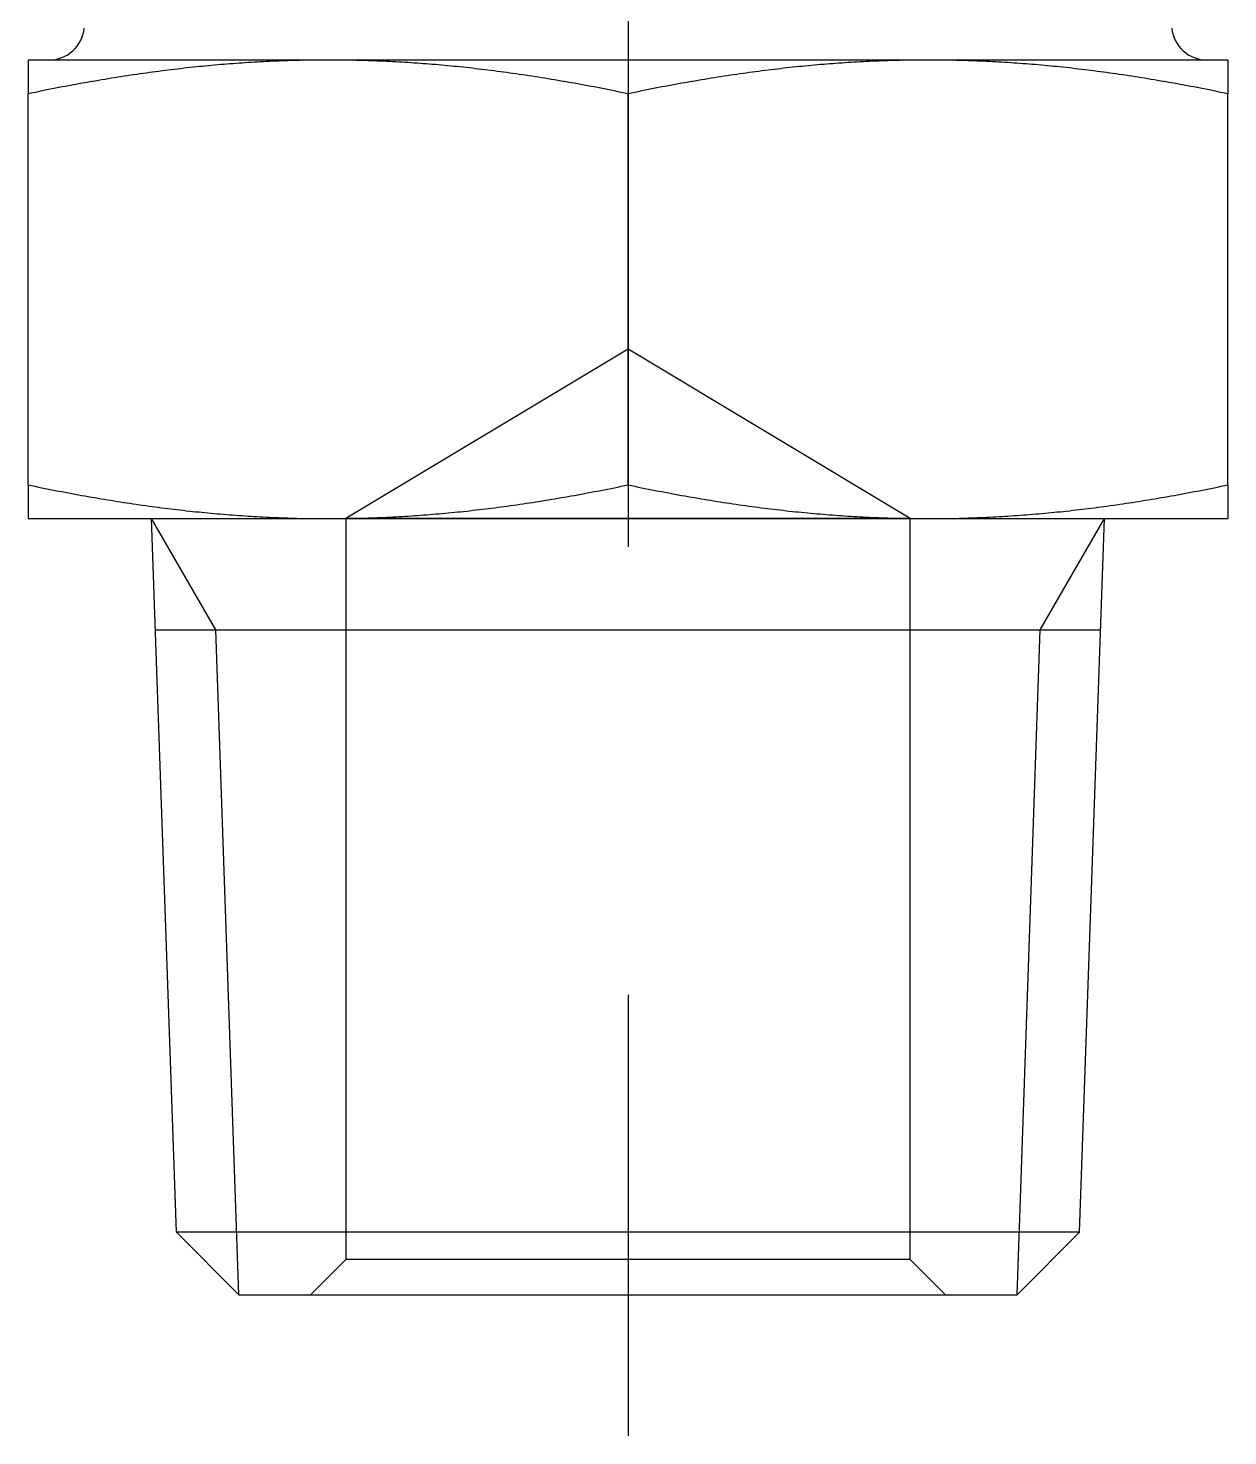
# Model space of a CAD drawing. Extents: x -41 to 65, y -51 to 12.
# Drawn here: x 43.73 to 60.73, y -32.5 to -12.55 of the extents above; entities that cross this region are included whole.
import ezdxf

# ---------------------------------------------------------------- set-up
doc = ezdxf.new("R2010")
doc.units = 0
doc.linetypes.add('CENTER', pattern=[50.8, 31.75, -6.35, 6.35, -6.35])
doc.linetypes.add('DASHED', pattern=[19.05, 12.7, -6.35])
doc.layers.get('0').update_dxf_attribs({"linetype": 'CONTINUOUS'})
doc.layers.add('CENTER', color=1, linetype='CENTER')

msp = doc.modelspace()

# ---------------------------------------------------------------- linework, layer by layer
at = {"color": 7, "linetype": 'CONTINUOUS'}
for p, q in [((47.975049, -13), (43.725049, -13)), ((43.725049, -13), (43.725049, -13.478604)), ((56.475049, -13), (47.975049, -13)), ((60.725049, -13), (56.475049, -13)), ((60.725049, -13), (60.725049, -13.478604)), ((43.725049, -19.021396), (43.725049, -13.478604)), ((52.225049, -19.021396), (52.225049, -13.478604)), ((60.725049, -19.021396), (60.725049, -13.478604)), ((43.725049, -19.021396), (43.725049, -19.5)), ((60.725049, -19.021396), (60.725049, -19.5)), ((43.725049, -19.5), (47.975049, -19.5)), ((45.82545, -29.613026), (45.472295, -19.5)), ((45.472295, -19.5), (58.977804, -19.5)), ((47.975049, -19.5), (56.475049, -19.5)), ((56.475049, -19.5), (60.725049, -19.5)), ((58.624649, -29.613026), (58.977804, -19.5)), ((45.527403, -21.078085), (58.922696, -21.078085)), ((58.624649, -29.613026), (45.82545, -29.613026)), ((46.712423, -30.5), (45.82545, -29.613026)), ((57.737676, -30.5), (58.624649, -29.613026)), ((46.712423, -30.5), (57.737676, -30.5))]:
    msp.add_line(p, q, dxfattribs=at)
at = {"color": 3, "linetype": 'DASHED'}
for p, q in [((52.225049, -17.096558), (48.225049, -19.5)), ((56.225049, -19.5), (52.225049, -17.096558)), ((56.225049, -19.5), (48.225049, -19.5)), ((48.225049, -19.5), (48.225049, -30)), ((56.225049, -30), (56.225049, -19.5)), ((48.225049, -30), (47.725049, -30.5)), ((56.225049, -30), (48.225049, -30)), ((56.225049, -30), (56.725049, -30.5))]:
    msp.add_line(p, q, dxfattribs=at)
at = {"color": 3, "linetype": 'CONTINUOUS'}
for p, q in [((46.383403, -21.078085), (45.472295, -19.5)), ((58.066696, -21.078085), (58.977804, -19.5)), ((46.712423, -30.5), (46.383403, -21.078085)), ((57.737676, -30.5), (58.066696, -21.078085))]:
    msp.add_line(p, q, dxfattribs=at)
at = {"color": 7}
for points in [[(47.975, -13, 0), (47.9312, -13.0001, 0), (47.8874, -13.0002, 0), (47.8436, -13.0005, 0), (47.7999, -13.0009, 0), (47.7562, -13.0014, 0), (47.7125, -13.002, 0), (47.6689, -13.0027, 0), (47.6254, -13.0035, 0), (47.5818, -13.0044, 0), (47.5383, -13.0054, 0), (47.4949, -13.0066, 0), (47.4514, -13.0078, 0), (47.408, -13.0092, 0), (47.3646, -13.0106, 0), (47.3212, -13.0122, 0), (47.2779, -13.0138, 0), (47.2345, -13.0156, 0), (47.1912, -13.0175, 0), (47.1479, -13.0195, 0), (47.1046, -13.0216, 0), (47.0612, -13.0237, 0), (47.0179, -13.026, 0), (46.9746, -13.0284, 0), (46.9314, -13.0309, 0), (46.8881, -13.0335, 0), (46.8447, -13.0363, 0), (46.8014, -13.0391, 0), (46.7581, -13.042, 0), (46.7148, -13.045, 0), (46.6715, -13.0481, 0), (46.6281, -13.0514, 0), (46.5847, -13.0547, 0), (46.5413, -13.0581, 0), (46.4979, -13.0617, 0), (46.4545, -13.0653, 0), (46.411, -13.0691, 0), (46.3675, -13.0729, 0), (46.324, -13.0769, 0), (46.2805, -13.0809, 0), (46.2369, -13.0851, 0), (46.1933, -13.0893, 0), (46.1496, -13.0937, 0), (46.1059, -13.0982, 0), (46.0622, -13.1027, 0), (46.0184, -13.1074, 0), (45.9746, -13.1122, 0), (45.9307, -13.1171, 0), (45.8867, -13.1221, 0), (45.8428, -13.1272, 0), (45.7987, -13.1324, 0), (45.7546, -13.1377, 0), (45.7105, -13.1431, 0), (45.6663, -13.1486, 0), (45.622, -13.1542, 0), (45.5776, -13.1599, 0), (45.5332, -13.1658, 0), (45.4888, -13.1717, 0), (45.4442, -13.1777, 0), (45.3996, -13.1839, 0), (45.3549, -13.1901, 0), (45.3101, -13.1965, 0), (45.2652, -13.203, 0), (45.2203, -13.2095, 0), (45.1753, -13.2162, 0), (45.1301, -13.223, 0), (45.0849, -13.2299, 0), (45.0396, -13.2369, 0), (44.9943, -13.244, 0), (44.9488, -13.2512, 0), (44.9032, -13.2586, 0), (44.8575, -13.266, 0), (44.8117, -13.2736, 0), (44.7658, -13.2812, 0), (44.7198, -13.289, 0), (44.6737, -13.2969, 0), (44.6275, -13.3049, 0), (44.5812, -13.313, 0), (44.5347, -13.3212, 0), (44.4882, -13.3295, 0), (44.4415, -13.338, 0), (44.3947, -13.3465, 0), (44.3477, -13.3552, 0), (44.3007, -13.364, 0), (44.2535, -13.3729, 0), (44.2061, -13.3819, 0), (44.1587, -13.3911, 0), (44.1111, -13.4003, 0), (44.0634, -13.4097, 0), (44.0155, -13.4192, 0), (43.9674, -13.4288, 0), (43.9193, -13.4385, 0), (43.8709, -13.4483, 0), (43.8225, -13.4583, 0), (43.7738, -13.4684, 0), (43.725, -13.4786, 0)], [(52.225, -13.4786, 0), (52.1763, -13.4684, 0), (52.1276, -13.4583, 0), (52.0792, -13.4483, 0), (52.0308, -13.4385, 0), (51.9827, -13.4288, 0), (51.9346, -13.4192, 0), (51.8867, -13.4097, 0), (51.839, -13.4003, 0), (51.7914, -13.3911, 0), (51.7439, -13.3819, 0), (51.6966, -13.3729, 0), (51.6494, -13.364, 0), (51.6024, -13.3552, 0), (51.5554, -13.3465, 0), (51.5086, -13.338, 0), (51.4619, -13.3295, 0), (51.4154, -13.3212, 0), (51.3689, -13.313, 0), (51.3226, -13.3049, 0), (51.2764, -13.2969, 0), (51.2303, -13.289, 0), (51.1843, -13.2812, 0), (51.1384, -13.2736, 0), (51.0926, -13.266, 0), (51.0469, -13.2586, 0), (51.0013, -13.2512, 0), (50.9558, -13.244, 0), (50.9105, -13.2369, 0), (50.8652, -13.2299, 0), (50.82, -13.223, 0), (50.7748, -13.2162, 0), (50.7298, -13.2095, 0), (50.6849, -13.203, 0), (50.64, -13.1965, 0), (50.5952, -13.1901, 0), (50.5505, -13.1839, 0), (50.5059, -13.1777, 0), (50.4613, -13.1717, 0), (50.4169, -13.1658, 0), (50.3725, -13.1599, 0), (50.3281, -13.1542, 0), (50.2838, -13.1486, 0), (50.2396, -13.1431, 0), (50.1955, -13.1377, 0), (50.1514, -13.1324, 0), (50.1073, -13.1272, 0), (50.0634, -13.1221, 0), (50.0194, -13.1171, 0), (49.9755, -13.1122, 0), (49.9317, -13.1074, 0), (49.8879, -13.1027, 0), (49.8442, -13.0982, 0), (49.8005, -13.0937, 0), (49.7568, -13.0893, 0), (49.7132, -13.0851, 0), (49.6696, -13.0809, 0), (49.6261, -13.0769, 0), (49.5826, -13.0729, 0), (49.5391, -13.0691, 0), (49.4956, -13.0653, 0), (49.4522, -13.0617, 0), (49.4088, -13.0581, 0), (49.3654, -13.0547, 0), (49.322, -13.0514, 0), (49.2786, -13.0481, 0), (49.2353, -13.045, 0), (49.192, -13.042, 0), (49.1487, -13.0391, 0), (49.1054, -13.0363, 0), (49.062, -13.0335, 0), (49.0187, -13.0309, 0), (48.9755, -13.0284, 0), (48.9322, -13.026, 0), (48.8889, -13.0237, 0), (48.8455, -13.0216, 0), (48.8022, -13.0195, 0), (48.7589, -13.0175, 0), (48.7156, -13.0156, 0), (48.6722, -13.0138, 0), (48.6289, -13.0122, 0), (48.5855, -13.0106, 0), (48.5421, -13.0092, 0), (48.4987, -13.0078, 0), (48.4552, -13.0066, 0), (48.4118, -13.0054, 0), (48.3683, -13.0044, 0), (48.3247, -13.0035, 0), (48.2812, -13.0027, 0), (48.2376, -13.002, 0), (48.1939, -13.0014, 0), (48.1502, -13.0009, 0), (48.1065, -13.0005, 0), (48.0627, -13.0002, 0), (48.0189, -13.0001, 0), (47.975, -13, 0)], [(56.475, -13, 0), (56.4312, -13.0001, 0), (56.3874, -13.0002, 0), (56.3436, -13.0005, 0), (56.2999, -13.0009, 0), (56.2562, -13.0014, 0), (56.2125, -13.002, 0), (56.1689, -13.0027, 0), (56.1254, -13.0035, 0), (56.0818, -13.0044, 0), (56.0383, -13.0054, 0), (55.9949, -13.0066, 0), (55.9514, -13.0078, 0), (55.908, -13.0092, 0), (55.8646, -13.0106, 0), (55.8212, -13.0122, 0), (55.7779, -13.0138, 0), (55.7345, -13.0156, 0), (55.6912, -13.0175, 0), (55.6479, -13.0195, 0), (55.6046, -13.0216, 0), (55.5612, -13.0237, 0), (55.5179, -13.026, 0), (55.4746, -13.0284, 0), (55.4314, -13.0309, 0), (55.3881, -13.0335, 0), (55.3447, -13.0363, 0), (55.3014, -13.0391, 0), (55.2581, -13.042, 0), (55.2148, -13.045, 0), (55.1715, -13.0481, 0), (55.1281, -13.0514, 0), (55.0847, -13.0547, 0), (55.0413, -13.0581, 0), (54.9979, -13.0617, 0), (54.9545, -13.0653, 0), (54.911, -13.0691, 0), (54.8675, -13.0729, 0), (54.824, -13.0769, 0), (54.7805, -13.0809, 0), (54.7369, -13.0851, 0), (54.6933, -13.0893, 0), (54.6496, -13.0937, 0), (54.6059, -13.0982, 0), (54.5622, -13.1027, 0), (54.5184, -13.1074, 0), (54.4746, -13.1122, 0), (54.4307, -13.1171, 0), (54.3867, -13.1221, 0), (54.3428, -13.1272, 0), (54.2987, -13.1324, 0), (54.2546, -13.1377, 0), (54.2105, -13.1431, 0), (54.1663, -13.1486, 0), (54.122, -13.1542, 0), (54.0776, -13.1599, 0), (54.0332, -13.1658, 0), (53.9888, -13.1717, 0), (53.9442, -13.1777, 0), (53.8996, -13.1839, 0), (53.8549, -13.1901, 0), (53.8101, -13.1965, 0), (53.7652, -13.203, 0), (53.7203, -13.2095, 0), (53.6753, -13.2162, 0), (53.6301, -13.223, 0), (53.5849, -13.2299, 0), (53.5396, -13.2369, 0), (53.4943, -13.244, 0), (53.4488, -13.2512, 0), (53.4032, -13.2586, 0), (53.3575, -13.266, 0), (53.3117, -13.2736, 0), (53.2658, -13.2812, 0), (53.2198, -13.289, 0), (53.1737, -13.2969, 0), (53.1275, -13.3049, 0), (53.0812, -13.313, 0), (53.0347, -13.3212, 0), (52.9882, -13.3295, 0), (52.9415, -13.338, 0), (52.8947, -13.3465, 0), (52.8477, -13.3552, 0), (52.8007, -13.364, 0), (52.7535, -13.3729, 0), (52.7061, -13.3819, 0), (52.6587, -13.3911, 0), (52.6111, -13.4003, 0), (52.5634, -13.4097, 0), (52.5155, -13.4192, 0), (52.4674, -13.4288, 0), (52.4193, -13.4385, 0), (52.3709, -13.4483, 0), (52.3225, -13.4583, 0), (52.2738, -13.4684, 0), (52.225, -13.4786, 0)], [(60.725, -13.4786, 0), (60.6763, -13.4684, 0), (60.6276, -13.4583, 0), (60.5792, -13.4483, 0), (60.5308, -13.4385, 0), (60.4827, -13.4288, 0), (60.4346, -13.4192, 0), (60.3867, -13.4097, 0), (60.339, -13.4003, 0), (60.2914, -13.3911, 0), (60.2439, -13.3819, 0), (60.1966, -13.3729, 0), (60.1494, -13.364, 0), (60.1024, -13.3552, 0), (60.0554, -13.3465, 0), (60.0086, -13.338, 0), (59.9619, -13.3295, 0), (59.9154, -13.3212, 0), (59.8689, -13.313, 0), (59.8226, -13.3049, 0), (59.7764, -13.2969, 0), (59.7303, -13.289, 0), (59.6843, -13.2812, 0), (59.6384, -13.2736, 0), (59.5926, -13.266, 0), (59.5469, -13.2586, 0), (59.5013, -13.2512, 0), (59.4558, -13.244, 0), (59.4105, -13.2369, 0), (59.3652, -13.2299, 0), (59.32, -13.223, 0), (59.2748, -13.2162, 0), (59.2298, -13.2095, 0), (59.1849, -13.203, 0), (59.14, -13.1965, 0), (59.0952, -13.1901, 0), (59.0505, -13.1839, 0), (59.0059, -13.1777, 0), (58.9613, -13.1717, 0), (58.9169, -13.1658, 0), (58.8725, -13.1599, 0), (58.8281, -13.1542, 0), (58.7838, -13.1486, 0), (58.7396, -13.1431, 0), (58.6955, -13.1377, 0), (58.6514, -13.1324, 0), (58.6073, -13.1272, 0), (58.5634, -13.1221, 0), (58.5194, -13.1171, 0), (58.4755, -13.1122, 0), (58.4317, -13.1074, 0), (58.3879, -13.1027, 0), (58.3442, -13.0982, 0), (58.3005, -13.0937, 0), (58.2568, -13.0893, 0), (58.2132, -13.0851, 0), (58.1696, -13.0809, 0), (58.1261, -13.0769, 0), (58.0826, -13.0729, 0), (58.0391, -13.0691, 0), (57.9956, -13.0653, 0), (57.9522, -13.0617, 0), (57.9088, -13.0581, 0), (57.8654, -13.0547, 0), (57.822, -13.0514, 0), (57.7786, -13.0481, 0), (57.7353, -13.045, 0), (57.692, -13.042, 0), (57.6487, -13.0391, 0), (57.6054, -13.0363, 0), (57.562, -13.0335, 0), (57.5187, -13.0309, 0), (57.4755, -13.0284, 0), (57.4322, -13.026, 0), (57.3889, -13.0237, 0), (57.3455, -13.0216, 0), (57.3022, -13.0195, 0), (57.2589, -13.0175, 0), (57.2156, -13.0156, 0), (57.1722, -13.0138, 0), (57.1289, -13.0122, 0), (57.0855, -13.0106, 0), (57.0421, -13.0092, 0), (56.9987, -13.0078, 0), (56.9552, -13.0066, 0), (56.9118, -13.0054, 0), (56.8683, -13.0044, 0), (56.8247, -13.0035, 0), (56.7812, -13.0027, 0), (56.7376, -13.002, 0), (56.6939, -13.0014, 0), (56.6502, -13.0009, 0), (56.6065, -13.0005, 0), (56.5627, -13.0002, 0), (56.5189, -13.0001, 0), (56.475, -13, 0)], [(43.725, -19.0214, 0), (43.7735, -19.0315, 0), (43.8217, -19.0415, 0), (43.8698, -19.0514, 0), (43.9178, -19.0612, 0), (43.9656, -19.0709, 0), (44.0133, -19.0804, 0), (44.0609, -19.0898, 0), (44.1083, -19.0991, 0), (44.1556, -19.1083, 0), (44.2028, -19.1174, 0), (44.2498, -19.1264, 0), (44.2967, -19.1353, 0), (44.3435, -19.144, 0), (44.3902, -19.1526, 0), (44.4368, -19.1612, 0), (44.4832, -19.1696, 0), (44.5295, -19.1779, 0), (44.5758, -19.1861, 0), (44.6219, -19.1941, 0), (44.6679, -19.2021, 0), (44.7138, -19.21, 0), (44.7596, -19.2177, 0), (44.8053, -19.2254, 0), (44.8509, -19.2329, 0), (44.8965, -19.2403, 0), (44.9419, -19.2477, 0), (44.9872, -19.2549, 0), (45.0325, -19.262, 0), (45.0776, -19.269, 0), (45.1227, -19.2759, 0), (45.1677, -19.2827, 0), (45.2126, -19.2893, 0), (45.2575, -19.2959, 0), (45.3022, -19.3024, 0), (45.3469, -19.3087, 0), (45.3916, -19.315, 0), (45.4361, -19.3212, 0), (45.4806, -19.3272, 0), (45.525, -19.3331, 0), (45.5694, -19.339, 0), (45.6137, -19.3447, 0), (45.6579, -19.3504, 0), (45.7021, -19.3559, 0), (45.7463, -19.3613, 0), (45.7903, -19.3666, 0), (45.8344, -19.3718, 0), (45.8784, -19.377, 0), (45.9223, -19.382, 0), (45.9662, -19.3869, 0), (46.0101, -19.3917, 0), (46.0539, -19.3964, 0), (46.0976, -19.401, 0), (46.1414, -19.4055, 0), (46.1851, -19.4099, 0), (46.2288, -19.4141, 0), (46.2724, -19.4183, 0), (46.316, -19.4224, 0), (46.3596, -19.4264, 0), (46.4032, -19.4303, 0), (46.4468, -19.434, 0), (46.4903, -19.4377, 0), (46.5338, -19.4413, 0), (46.5773, -19.4447, 0), (46.6208, -19.4481, 0), (46.6643, -19.4513, 0), (46.7078, -19.4545, 0), (46.7512, -19.4575, 0), (46.7947, -19.4605, 0), (46.8382, -19.4633, 0), (46.8816, -19.4661, 0), (46.9251, -19.4687, 0), (46.9686, -19.4712, 0), (47.0121, -19.4736, 0), (47.0555, -19.476, 0), (47.0991, -19.4782, 0), (47.1426, -19.4803, 0), (47.1861, -19.4823, 0), (47.2296, -19.4842, 0), (47.2732, -19.486, 0), (47.3168, -19.4877, 0), (47.3604, -19.4892, 0), (47.4041, -19.4907, 0), (47.4478, -19.4921, 0), (47.4915, -19.4933, 0), (47.5352, -19.4945, 0), (47.579, -19.4955, 0), (47.6228, -19.4965, 0), (47.6667, -19.4973, 0), (47.7106, -19.498, 0), (47.7545, -19.4986, 0), (47.7985, -19.4991, 0), (47.8426, -19.4995, 0), (47.8867, -19.4998, 0), (47.9308, -19.4999, 0), (47.975, -19.5, 0)], [(47.975, -19.5, 0), (48.0193, -19.4999, 0), (48.0634, -19.4998, 0), (48.1075, -19.4995, 0), (48.1516, -19.4991, 0), (48.1956, -19.4986, 0), (48.2395, -19.498, 0), (48.2834, -19.4973, 0), (48.3273, -19.4965, 0), (48.3711, -19.4955, 0), (48.4149, -19.4945, 0), (48.4586, -19.4933, 0), (48.5023, -19.4921, 0), (48.546, -19.4907, 0), (48.5897, -19.4892, 0), (48.6333, -19.4877, 0), (48.6769, -19.486, 0), (48.7205, -19.4842, 0), (48.764, -19.4823, 0), (48.8075, -19.4803, 0), (48.851, -19.4782, 0), (48.8946, -19.476, 0), (48.938, -19.4736, 0), (48.9815, -19.4712, 0), (49.025, -19.4687, 0), (49.0685, -19.4661, 0), (49.1119, -19.4633, 0), (49.1554, -19.4605, 0), (49.1989, -19.4575, 0), (49.2423, -19.4545, 0), (49.2858, -19.4513, 0), (49.3293, -19.4481, 0), (49.3728, -19.4447, 0), (49.4163, -19.4413, 0), (49.4598, -19.4377, 0), (49.5033, -19.434, 0), (49.5469, -19.4303, 0), (49.5905, -19.4264, 0), (49.6341, -19.4224, 0), (49.6777, -19.4183, 0), (49.7213, -19.4141, 0), (49.765, -19.4099, 0), (49.8087, -19.4055, 0), (49.8525, -19.401, 0), (49.8962, -19.3964, 0), (49.94, -19.3917, 0), (49.9839, -19.3869, 0), (50.0278, -19.382, 0), (50.0717, -19.377, 0), (50.1157, -19.3718, 0), (50.1598, -19.3666, 0), (50.2038, -19.3613, 0), (50.248, -19.3559, 0), (50.2922, -19.3504, 0), (50.3364, -19.3447, 0), (50.3807, -19.339, 0), (50.4251, -19.3331, 0), (50.4695, -19.3272, 0), (50.514, -19.3212, 0), (50.5585, -19.315, 0), (50.6032, -19.3087, 0), (50.6479, -19.3024, 0), (50.6926, -19.2959, 0), (50.7375, -19.2893, 0), (50.7824, -19.2827, 0), (50.8274, -19.2759, 0), (50.8725, -19.269, 0), (50.9176, -19.262, 0), (50.9629, -19.2549, 0), (51.0082, -19.2477, 0), (51.0536, -19.2403, 0), (51.0992, -19.2329, 0), (51.1448, -19.2254, 0), (51.1905, -19.2177, 0), (51.2363, -19.21, 0), (51.2822, -19.2021, 0), (51.3282, -19.1941, 0), (51.3743, -19.1861, 0), (51.4206, -19.1779, 0), (51.4669, -19.1696, 0), (51.5133, -19.1612, 0), (51.5599, -19.1526, 0), (51.6066, -19.144, 0), (51.6534, -19.1353, 0), (51.7003, -19.1264, 0), (51.7473, -19.1174, 0), (51.7945, -19.1083, 0), (51.8418, -19.0991, 0), (51.8892, -19.0898, 0), (51.9368, -19.0804, 0), (51.9845, -19.0709, 0), (52.0323, -19.0612, 0), (52.0803, -19.0514, 0), (52.1284, -19.0415, 0), (52.1766, -19.0315, 0), (52.225, -19.0214, 0)], [(52.225, -19.0214, 0), (52.2735, -19.0315, 0), (52.3217, -19.0415, 0), (52.3698, -19.0514, 0), (52.4178, -19.0612, 0), (52.4656, -19.0709, 0), (52.5133, -19.0804, 0), (52.5609, -19.0898, 0), (52.6083, -19.0991, 0), (52.6556, -19.1083, 0), (52.7028, -19.1174, 0), (52.7498, -19.1264, 0), (52.7967, -19.1353, 0), (52.8435, -19.144, 0), (52.8902, -19.1526, 0), (52.9368, -19.1612, 0), (52.9832, -19.1696, 0), (53.0295, -19.1779, 0), (53.0758, -19.1861, 0), (53.1219, -19.1941, 0), (53.1679, -19.2021, 0), (53.2138, -19.21, 0), (53.2596, -19.2177, 0), (53.3053, -19.2254, 0), (53.3509, -19.2329, 0), (53.3965, -19.2403, 0), (53.4419, -19.2477, 0), (53.4872, -19.2549, 0), (53.5325, -19.262, 0), (53.5776, -19.269, 0), (53.6227, -19.2759, 0), (53.6677, -19.2827, 0), (53.7126, -19.2893, 0), (53.7575, -19.2959, 0), (53.8022, -19.3024, 0), (53.8469, -19.3087, 0), (53.8916, -19.315, 0), (53.9361, -19.3212, 0), (53.9806, -19.3272, 0), (54.025, -19.3331, 0), (54.0694, -19.339, 0), (54.1137, -19.3447, 0), (54.1579, -19.3504, 0), (54.2021, -19.3559, 0), (54.2463, -19.3613, 0), (54.2903, -19.3666, 0), (54.3344, -19.3718, 0), (54.3784, -19.377, 0), (54.4223, -19.382, 0), (54.4662, -19.3869, 0), (54.5101, -19.3917, 0), (54.5539, -19.3964, 0), (54.5976, -19.401, 0), (54.6414, -19.4055, 0), (54.6851, -19.4099, 0), (54.7288, -19.4141, 0), (54.7724, -19.4183, 0), (54.816, -19.4224, 0), (54.8596, -19.4264, 0), (54.9032, -19.4303, 0), (54.9468, -19.434, 0), (54.9903, -19.4377, 0), (55.0338, -19.4413, 0), (55.0773, -19.4447, 0), (55.1208, -19.4481, 0), (55.1643, -19.4513, 0), (55.2078, -19.4545, 0), (55.2512, -19.4575, 0), (55.2947, -19.4605, 0), (55.3382, -19.4633, 0), (55.3816, -19.4661, 0), (55.4251, -19.4687, 0), (55.4686, -19.4712, 0), (55.5121, -19.4736, 0), (55.5555, -19.476, 0), (55.5991, -19.4782, 0), (55.6426, -19.4803, 0), (55.6861, -19.4823, 0), (55.7296, -19.4842, 0), (55.7732, -19.486, 0), (55.8168, -19.4877, 0), (55.8604, -19.4892, 0), (55.9041, -19.4907, 0), (55.9478, -19.4921, 0), (55.9915, -19.4933, 0), (56.0352, -19.4945, 0), (56.079, -19.4955, 0), (56.1228, -19.4965, 0), (56.1667, -19.4973, 0), (56.2106, -19.498, 0), (56.2545, -19.4986, 0), (56.2985, -19.4991, 0), (56.3426, -19.4995, 0), (56.3867, -19.4998, 0), (56.4308, -19.4999, 0), (56.475, -19.5, 0)], [(56.475, -19.5, 0), (56.5193, -19.4999, 0), (56.5634, -19.4998, 0), (56.6075, -19.4995, 0), (56.6516, -19.4991, 0), (56.6956, -19.4986, 0), (56.7395, -19.498, 0), (56.7834, -19.4973, 0), (56.8273, -19.4965, 0), (56.8711, -19.4955, 0), (56.9149, -19.4945, 0), (56.9586, -19.4933, 0), (57.0023, -19.4921, 0), (57.046, -19.4907, 0), (57.0897, -19.4892, 0), (57.1333, -19.4877, 0), (57.1769, -19.486, 0), (57.2205, -19.4842, 0), (57.264, -19.4823, 0), (57.3075, -19.4803, 0), (57.351, -19.4782, 0), (57.3946, -19.476, 0), (57.438, -19.4736, 0), (57.4815, -19.4712, 0), (57.525, -19.4687, 0), (57.5685, -19.4661, 0), (57.6119, -19.4633, 0), (57.6554, -19.4605, 0), (57.6989, -19.4575, 0), (57.7423, -19.4545, 0), (57.7858, -19.4513, 0), (57.8293, -19.4481, 0), (57.8728, -19.4447, 0), (57.9163, -19.4413, 0), (57.9598, -19.4377, 0), (58.0033, -19.434, 0), (58.0469, -19.4303, 0), (58.0905, -19.4264, 0), (58.1341, -19.4224, 0), (58.1777, -19.4183, 0), (58.2213, -19.4141, 0), (58.265, -19.4099, 0), (58.3087, -19.4055, 0), (58.3525, -19.401, 0), (58.3962, -19.3964, 0), (58.44, -19.3917, 0), (58.4839, -19.3869, 0), (58.5278, -19.382, 0), (58.5717, -19.377, 0), (58.6157, -19.3718, 0), (58.6598, -19.3666, 0), (58.7038, -19.3613, 0), (58.748, -19.3559, 0), (58.7922, -19.3504, 0), (58.8364, -19.3447, 0), (58.8807, -19.339, 0), (58.9251, -19.3331, 0), (58.9695, -19.3272, 0), (59.014, -19.3212, 0), (59.0585, -19.315, 0), (59.1032, -19.3087, 0), (59.1479, -19.3024, 0), (59.1926, -19.2959, 0), (59.2375, -19.2893, 0), (59.2824, -19.2827, 0), (59.3274, -19.2759, 0), (59.3725, -19.269, 0), (59.4176, -19.262, 0), (59.4629, -19.2549, 0), (59.5082, -19.2477, 0), (59.5536, -19.2403, 0), (59.5992, -19.2329, 0), (59.6448, -19.2254, 0), (59.6905, -19.2177, 0), (59.7363, -19.21, 0), (59.7822, -19.2021, 0), (59.8282, -19.1941, 0), (59.8743, -19.1861, 0), (59.9206, -19.1779, 0), (59.9669, -19.1696, 0), (60.0133, -19.1612, 0), (60.0599, -19.1526, 0), (60.1066, -19.144, 0), (60.1534, -19.1353, 0), (60.2003, -19.1264, 0), (60.2473, -19.1174, 0), (60.2945, -19.1083, 0), (60.3418, -19.0991, 0), (60.3892, -19.0898, 0), (60.4368, -19.0804, 0), (60.4845, -19.0709, 0), (60.5323, -19.0612, 0), (60.5803, -19.0514, 0), (60.6284, -19.0415, 0), (60.6766, -19.0315, 0), (60.725, -19.0214, 0)]]:
    msp.add_polyline3d(points, dxfattribs=at)
at = {"color": 7, "linetype": 'CONTINUOUS'}
for centre, start, end in [((44.02082, -12.5), 270, 354.5076754), ((60.429279, -12.5), 185.4923246, 270)]:
    msp.add_arc(centre, 0.5, start, end, dxfattribs=at)
at = {"layer": 'CENTER', "color": 1, "linetype": 'CENTER'}
msp.add_line((52.225049, 11.85), (52.225049, -32.5), dxfattribs=at)

doc.saveas('drawing.dxf')
